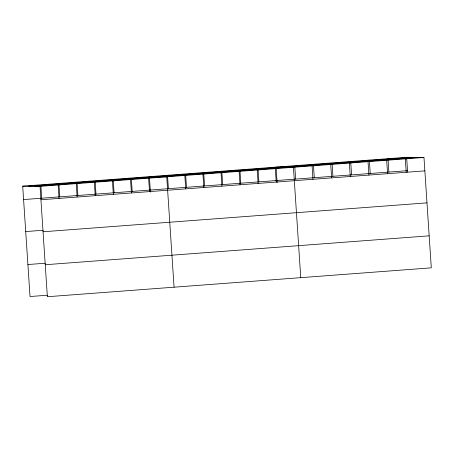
<?xml version="1.0" encoding="UTF-8"?>
<svg xmlns="http://www.w3.org/2000/svg" width="454" height="454" viewBox="0 0 454 454"><rect width="100%" height="100%" fill="white"/><g stroke="black" fill="none" stroke-linecap="round" stroke-linejoin="round"><path stroke-width="0.68" d="M22.7 186.168L406.631 157.271L423.968 157.47L431.3 267.832L47.369 296.729L40.037 186.367L22.7 186.168L30.032 296.53L47.432 295.225M28.42 186.236L412.351 157.334M34.317 186.305L418.248 157.402M40.037 186.367L423.968 157.47M23.591 199.573L407.522 170.676M40.928 199.771L424.859 170.869M25.713 231.568L43.119 230.257M43.056 231.767L426.987 202.864M27.904 264.534L45.309 263.224M45.247 264.733L429.178 235.83M276.094 167.095L293.432 167.293L300.764 277.655M149.394 176.634L166.737 176.833L174.069 287.189M406.722 158.684L407.613 172.066M405.32 158.872L406.211 172.27M387.983 158.673L388.874 172.077M386.672 160.273L387.563 173.678M369.335 160.08L370.226 173.479M368.024 161.681L368.915 175.079M350.687 161.482L351.578 174.886M349.376 163.082L350.267 176.481M332.129 164.297L332.93 176.288M330.728 164.484L331.619 177.889M313.481 165.699L314.281 177.69M312.08 165.892L312.971 179.29M294.833 167.106L295.633 179.097M276.185 168.508L277.122 182.587M275.334 168.655L276.225 182.06M258.088 169.87L258.882 181.861M257.236 170.017L258.122 183.422M239.99 171.232L240.785 183.223M239.133 171.379L240.024 184.784M221.887 172.594L222.687 184.585M221.036 172.741L221.927 186.146M203.789 173.956L204.584 185.947M202.938 174.103L203.823 187.508M185.692 175.318L186.486 187.309M184.835 175.465L185.726 188.87M167.588 176.68L168.389 188.671M149.491 178.047L150.427 192.121M148.634 178.195L149.525 191.594M131.393 179.409L132.188 191.401M130.536 179.557L131.427 192.956M113.29 180.771L114.09 192.763M112.439 180.919L113.33 194.318M95.192 182.133L95.987 194.125M94.336 182.281L95.227 195.68M77.095 183.495L77.889 195.487M76.238 183.643L77.129 197.042M58.992 184.857L59.792 196.849M58.14 185.005L59.031 198.404M40.894 186.219L41.689 198.211"/></g></svg>
